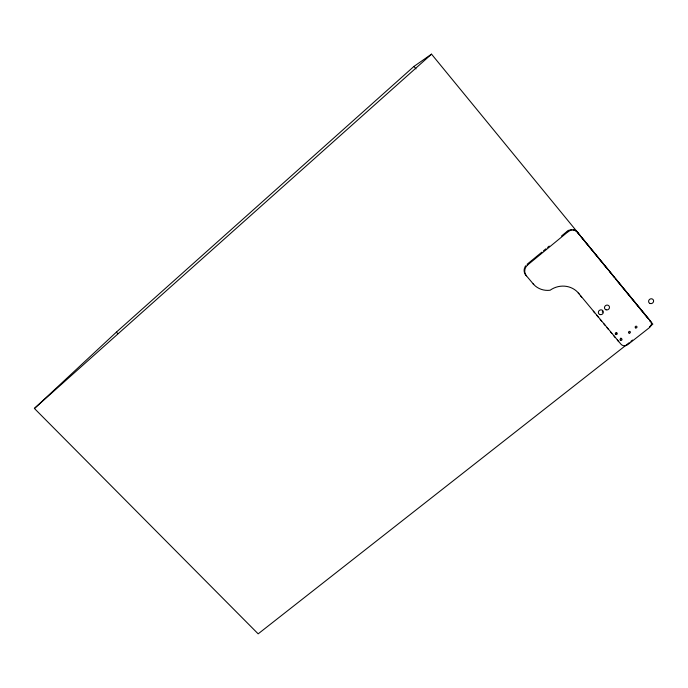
<?xml version="1.0" encoding="UTF-8"?>
<svg xmlns="http://www.w3.org/2000/svg" width="688" height="688" viewBox="0 0 688 688"><rect width="100%" height="100%" fill="white"/><g stroke="black" fill="none" stroke-linecap="round" stroke-linejoin="round"><path stroke-width="1.03" d="M629.185 342.719L258.163 633.846L34.4 408.457L116.392 332.132L413.952 66.418L431.531 54.154L579.984 235.262M34.4 408.457L431.531 54.154M541.86 252.152L527.111 264.278L527.705 264.889A8.015 7.637 -33 0 0 526.432 275.828L533.768 284.548A20.09 19.058 -33.6 0 0 550.09 290.241A21.345 20.115 -29.7 0 1 579.021 293.785L620.954 344.198A4.919 4.549 -28.9 0 0 627.723 344.671L649.463 327.617A4.971 4.575 -31.1 0 0 650.461 321.012L577.077 231.951A7.138 6.742 -38.8 0 0 576.131 231.022M543.494 250.802L545.954 248.781M547.596 247.439L549.239 246.089M561.528 235.984L567.265 231.263A7.138 6.742 -38.8 0 1 569.268 230.084M527.705 264.889L568.021 231.753A7.164 6.768 -38.8 0 1 577.868 232.441M630.87 341.394L632.564 340.061M649.463 326.8L652.843 324.151L650.117 320.823M567.265 231.263L568.021 231.753M578.247 293.071L579.021 293.785M116.392 332.132L117.872 333.68M525.847 275.183L526.432 275.828M533.148 283.869L533.768 284.548M580.294 295.539L581.67 297.19M593.314 311.191L594.681 312.842M596.737 315.31L598.113 316.962M600.168 319.43L601.536 321.081M603.591 323.549L604.958 325.192M607.014 327.669L608.381 329.311M610.437 331.788L611.813 333.431M613.868 335.899L615.235 337.55M617.291 340.018L618.658 341.669M413.952 66.418L415.999 68.895M581.343 236.921L648.758 319.163M577.757 232.776L579.778 235.253M581.136 236.896L607.504 269.068M609.534 271.545L610.884 273.188M612.234 274.839L614.264 277.316M615.614 278.967L648.07 318.553M525.537 274.787A7.989 7.611 -33.1 0 1 524.789 273.497M524.437 272.568A7.989 7.611 -33.1 0 1 524.368 268.578M524.677 267.598A7.989 7.611 -33.1 0 1 525.116 266.669M525.383 266.222A7.989 7.611 -33.1 0 1 525.675 265.792M649.773 320.694A4.945 4.567 -31.2 0 1 650.151 321.502M570.146 229.792A7.138 6.742 -38.8 0 1 571.969 229.568M573.328 229.706A7.138 6.742 -38.8 0 1 574.609 230.11M575.409 230.514A7.138 6.742 -38.8 0 1 575.779 230.755M602.482 311.036A2.537 2.365 -30.8 0 1 602.31 312.283M616.345 332.596A1.006 0.929 -29.3 0 1 615.958 333.491M620.886 338.023A1.006 0.929 -28.9 0 1 621.006 338.96M599.893 314.554A2.546 2.374 -30.7 0 0 603.342 311.81A2.546 2.374 -30.7 0 0 599.343 310.426A2.546 2.374 -30.7 0 0 599.893 314.554M606.016 309.806A2.554 2.382 -31.4 0 0 609.473 307.054A2.554 2.382 -31.4 0 0 605.474 305.67A2.554 2.382 -31.4 0 0 606.016 309.806M635.712 327.909A0.937 0.869 -30.5 0 0 636.993 326.903A0.937 0.869 -30.5 0 0 635.523 326.396A0.937 0.869 -30.5 0 0 635.712 327.909M629.116 333.104A0.937 0.869 -29.9 0 0 630.389 332.098A0.937 0.869 -29.9 0 0 628.927 331.59A0.937 0.869 -29.9 0 0 629.116 333.104M615.889 334.523A1.006 0.937 -29.3 0 0 617.256 333.439A1.006 0.937 -29.3 0 0 615.674 332.897A1.006 0.937 -29.3 0 0 615.889 334.523M620.636 340.405A1.006 0.929 -28.9 0 0 622.004 339.33A1.006 0.929 -28.9 0 0 620.43 338.797A1.006 0.929 -28.9 0 0 620.636 340.405M650.108 303.494A2.571 2.365 -33.2 0 0 653.6 300.742A2.571 2.365 -33.2 0 0 649.61 299.357A2.571 2.365 -33.2 0 0 650.108 303.494"/></g></svg>
